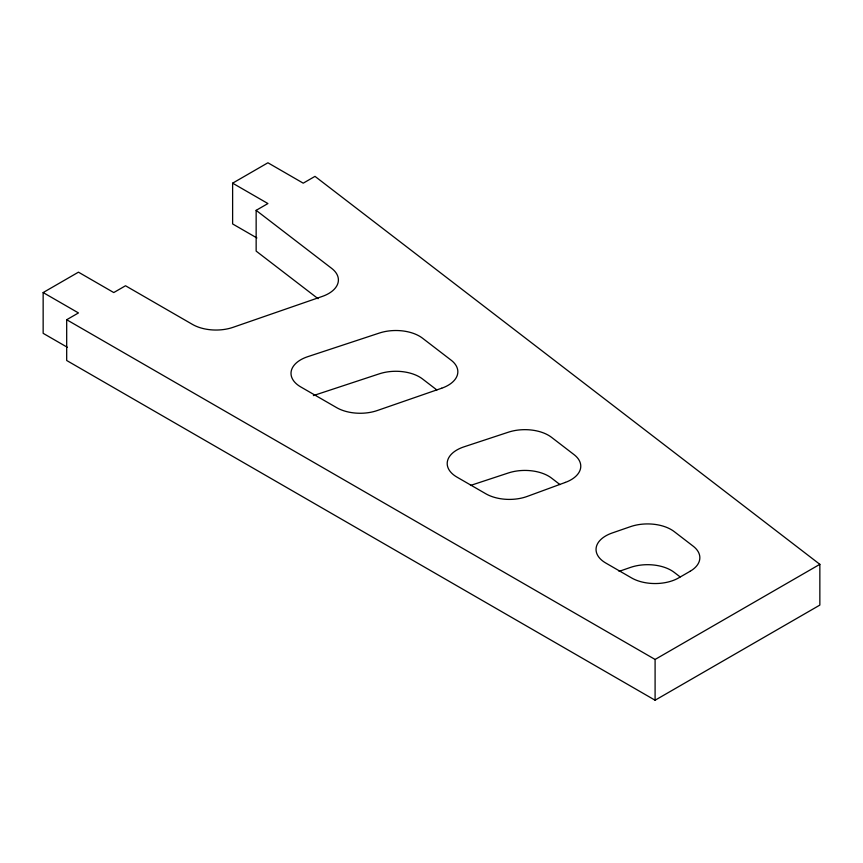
<?xml version="1.0" encoding="UTF-8"?>
<svg xmlns="http://www.w3.org/2000/svg" width="863" height="863" viewBox="0 0 863 863"><rect width="100%" height="100%" fill="white"/><g stroke="black" fill="none" stroke-linecap="round" stroke-linejoin="round"><path stroke-width="1.29" d="M67.422 347.336L43.15 333.323L43.15 292.557L78.457 272.169L113.754 292.557L125.523 285.761L192.471 324.412A33.29 19.213 0 0 0 233.129 327.304L322.233 296.441A33.29 19.213 0 0 0 331.716 268.415L256.149 210.345L267.918 203.549L232.622 183.172L232.622 223.938L256.894 237.951M232.622 183.172L267.918 162.783L303.226 183.172L314.995 176.376L819.85 564.326L819.85 605.092L655.093 700.217L66.688 360.497L66.688 319.731L78.457 312.935L43.15 292.557M66.688 319.731L655.093 659.451L819.85 564.326M619.062 571.382L630.465 567.423A33.29 19.213 0 0 1 674.208 572.363L680.13 576.915M313.388 395.588L379.386 373.808A33.29 19.213 0 0 1 422.514 378.954L436.84 389.957M470.464 485.47L508.404 472.956A33.29 19.213 0 0 1 551.533 478.091L559.99 484.596M318.08 298.695L256.149 251.111L256.149 210.345M655.093 659.451L655.093 700.217M690.098 571.295L678.631 577.919A33.29 19.213 0 0 1 631.554 577.919L605.804 563.043A33.29 19.213 0 0 1 612.212 532.978L630.465 526.657A33.29 19.213 0 0 1 674.208 531.597L693.172 546.171A33.29 19.213 0 0 1 690.098 571.295M565.351 482.417L527.25 496.408A33.29 19.213 0 0 1 485.847 493.787L456.969 477.12A33.29 19.213 0 0 1 463.992 446.84L508.404 432.19A33.29 19.213 0 0 1 551.533 437.325L574.089 454.661A33.29 19.213 0 0 1 565.351 482.417M441.683 388.221L377.293 410.529A33.29 19.213 0 0 1 336.635 407.638L300.766 386.937A33.29 19.213 0 0 1 307.789 356.667L379.386 333.042A33.29 19.213 0 0 1 422.514 338.188L451.166 360.205A33.29 19.213 0 0 1 441.683 388.221"/></g></svg>
